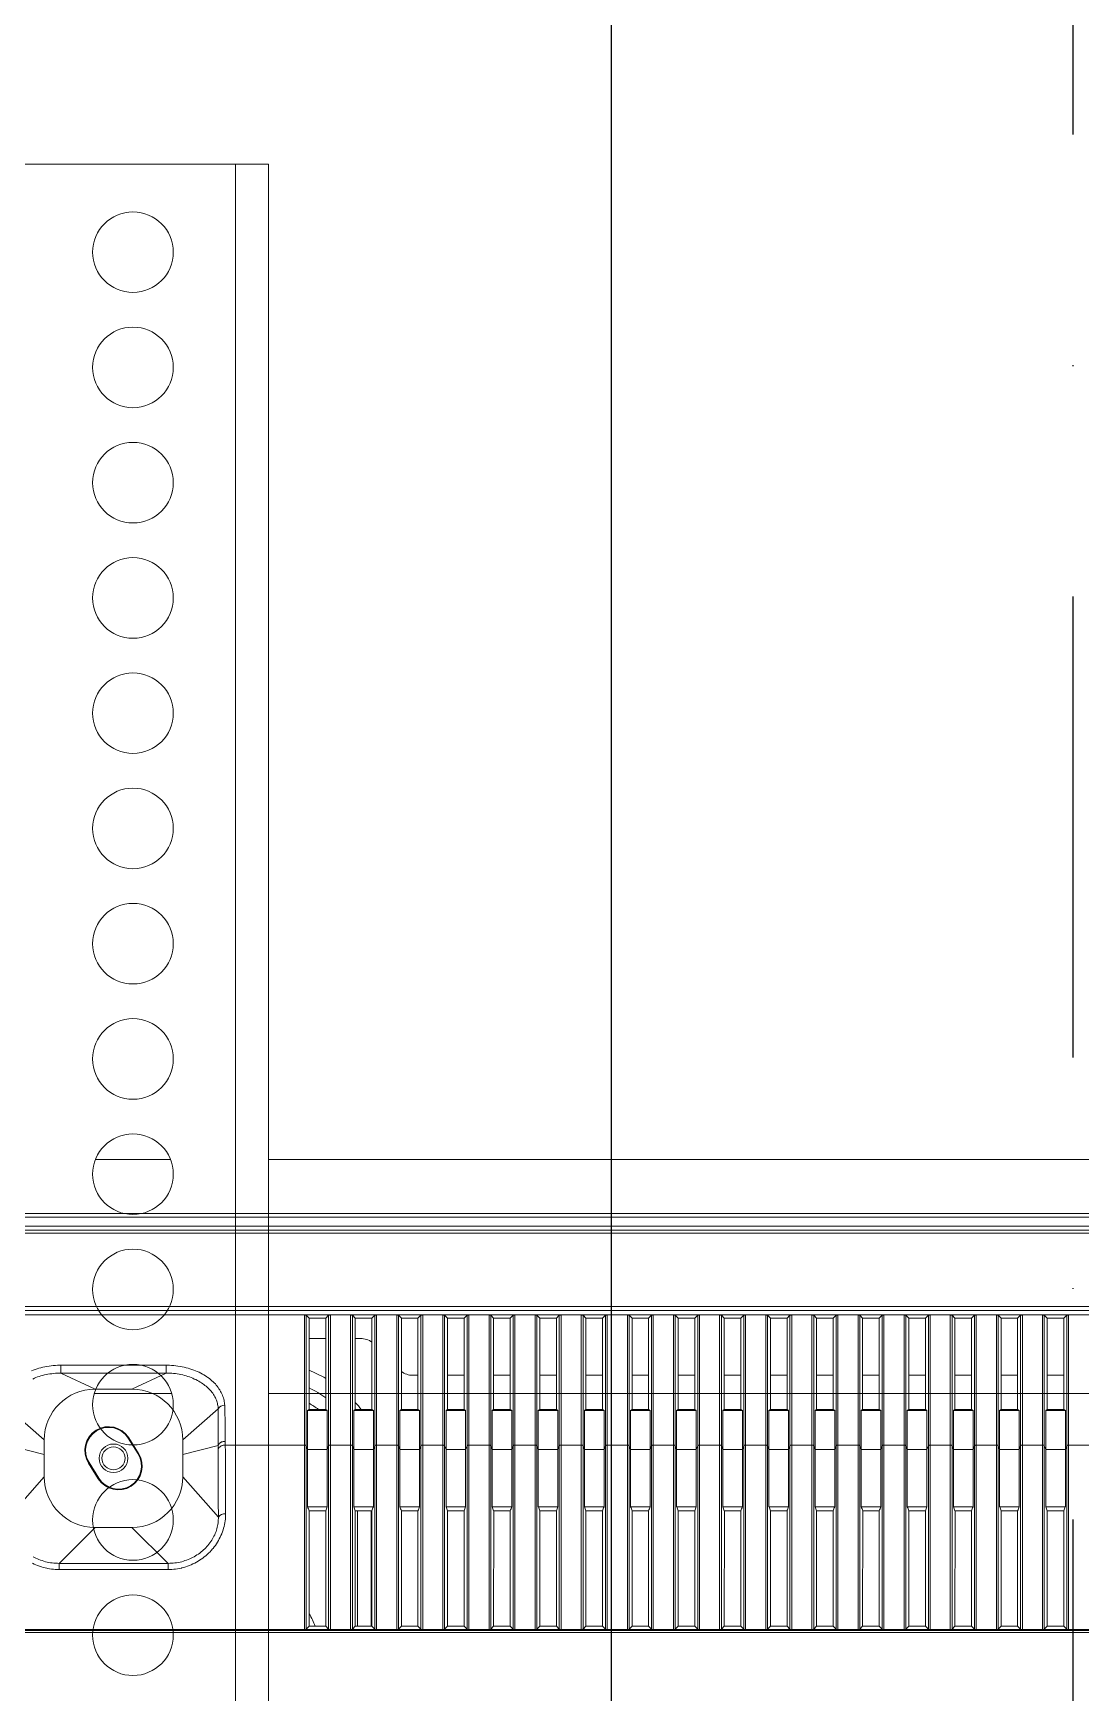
# Model space of a CAD drawing. Header units: millimetres. Extents: x -71336 to -35435, y -26189 to 22712.
# Drawn here: x -68973.7 to -68860.2, y -17270 to -17090 of the extents above; entities that cross this region are included whole.
import ezdxf

# ---------------------------------------------------------------- set-up
doc = ezdxf.new("R2010")
doc.units = ezdxf.units.MM
doc.linetypes.add('DASHDOT', pattern=[1, 0.5, -0.25, 0, -0.25])
doc.layers.add('SC - Containment', color=30, linetype='Continuous')
doc.layers.add('SC - Equipment', color=7, linetype='Continuous', lineweight=13)

# ---------------------------------------------------------------- blocks, each defined once
blk = doc.blocks.new('SONY FW-49XE8001 - BACK')
at = {"layer": 'SC - Equipment', "color": 251, "true_color": 0x636466, "transparency": 33554495}
for points in [[(525.3, 358.02), (-525.61, 358.02)], [(522.2, 357.62), (-522.51, 357.62)], [(-464.84, 355.87), (464.53, 355.87), (460.61, 333.61), (460.32, 331.86), (460.04, 330.03), (459.78, 328.1), (459.53, 326.06), (459.29, 323.86), (459.07, 321.57), (458.86, 319.19), (458.73, 317.42), (458.56, 314.84), (458.41, 312.21), (458.29, 309.54), (458.19, 306.83), (458.12, 304.06), (458.08, 301.25), (458.07, 298.38), (458.07, 298.25), (458.07, 137.87), (458.8, 137.87), (461.18, 137.9)], [(464.53, 356.22), (-464.84, 356.22)], [(-439.7, 347.5), (321.89, 347.5)], [(-439.58, 347.01), (-439.7, 347.5), (-439.7, 347.93), (321.89, 347.93)], [(-439.91, 312.9), (322.1, 312.9)], [(-81.56, 312.9), (-81.56, 347.01)], [(-81.22, 336.64), (-81.06, 336.76), (-81.06, 346.66), (-81.37, 346.97), (-81.38, 346.98), (-81.39, 346.98), (-81.41, 346.99), (-81.43, 346.99), (-81.43, 346.99), (-81.45, 347), (-81.47, 347), (-81.49, 347), (-81.51, 347), (-81.53, 347.01), (-81.55, 347.01), (-81.56, 347.01)], [(-81.37, 312.94), (-81.37, 346.97)], [(-79.26, 346.66), (-81.06, 346.66)], [(-78.75, 347.01), (-78.77, 347.01), (-78.79, 347.01), (-78.81, 347), (-78.83, 347), (-78.85, 347), (-78.87, 347), (-78.88, 346.99), (-78.9, 346.99), (-78.9, 346.99), (-78.92, 346.98), (-78.93, 346.98), (-78.95, 346.97), (-79.26, 346.66), (-79.26, 336.76), (-79.09, 336.64)], [(-78.95, 346.97), (-78.94, 312.94)], [(-78.75, 347.01), (-78.75, 312.9)], [(-76.56, 312.9), (-76.56, 347.01)], [(-76.22, 336.64), (-76.05, 336.76), (-76.05, 346.66), (-76.37, 346.97), (-76.38, 346.98), (-76.39, 346.98), (-76.41, 346.99), (-76.43, 346.99), (-76.43, 346.99), (-76.45, 347), (-76.47, 347), (-76.49, 347), (-76.51, 347), (-76.53, 347.01), (-76.55, 347.01), (-76.56, 347.01)], [(-76.37, 312.94), (-76.37, 346.97)], [(-74.26, 346.66), (-76.05, 346.66)], [(-73.75, 347.01), (-73.77, 347.01), (-73.79, 347.01), (-73.81, 347), (-73.83, 347), (-73.85, 347), (-73.87, 347), (-73.88, 346.99), (-73.9, 346.99), (-73.9, 346.99), (-73.92, 346.98), (-73.93, 346.98), (-73.94, 346.97), (-74.26, 346.66), (-74.26, 336.76), (-74.09, 336.64)], [(-73.94, 346.97), (-73.94, 312.94)], [(-73.75, 347.01), (-73.75, 312.9)], [(-71.56, 312.9), (-71.56, 347.01)], [(-71.22, 336.64), (-71.06, 336.76), (-71.06, 346.66), (-71.37, 346.97), (-71.38, 346.98), (-71.39, 346.98), (-71.41, 346.99), (-71.43, 346.99), (-71.43, 346.99), (-71.45, 347), (-71.47, 347), (-71.49, 347), (-71.51, 347), (-71.53, 347.01), (-71.55, 347.01), (-71.56, 347.01)], [(-71.37, 312.94), (-71.37, 346.97)], [(-69.26, 346.66), (-71.06, 346.66)], [(-68.75, 347.01), (-68.77, 347.01), (-68.79, 347.01), (-68.81, 347), (-68.83, 347), (-68.85, 347), (-68.87, 347), (-68.88, 346.99), (-68.9, 346.99), (-68.9, 346.99), (-68.92, 346.98), (-68.93, 346.98), (-68.94, 346.97), (-69.26, 346.66), (-69.26, 336.76), (-69.09, 336.64)], [(-68.94, 346.97), (-68.94, 312.94)], [(-68.75, 347.01), (-68.75, 312.9)], [(-66.56, 312.9), (-66.56, 347.01)], [(-66.22, 336.64), (-66.05, 336.76), (-66.05, 346.66), (-66.37, 346.97), (-66.38, 346.98), (-66.39, 346.98), (-66.41, 346.99), (-66.43, 346.99), (-66.43, 346.99), (-66.45, 347), (-66.47, 347), (-66.49, 347), (-66.51, 347), (-66.53, 347.01), (-66.55, 347.01), (-66.56, 347.01)], [(-66.37, 312.94), (-66.37, 346.97)], [(-64.26, 346.66), (-66.05, 346.66)], [(-63.75, 347.01), (-63.77, 347.01), (-63.79, 347.01), (-63.81, 347), (-63.83, 347), (-63.85, 347), (-63.87, 347), (-63.88, 346.99), (-63.9, 346.99), (-63.9, 346.99), (-63.92, 346.98), (-63.93, 346.98), (-63.94, 346.97), (-64.26, 346.66), (-64.26, 336.76), (-64.09, 336.64)], [(-63.94, 346.97), (-63.94, 312.94)], [(-63.75, 347.01), (-63.75, 312.9)], [(-61.56, 312.9), (-61.56, 347.01)], [(-61.22, 336.64), (-61.06, 336.76), (-61.06, 346.66), (-61.37, 346.97), (-61.38, 346.98), (-61.39, 346.98), (-61.41, 346.99), (-61.43, 346.99), (-61.43, 346.99), (-61.45, 347), (-61.47, 347), (-61.49, 347), (-61.51, 347), (-61.53, 347.01), (-61.55, 347.01), (-61.56, 347.01)], [(-61.37, 312.94), (-61.37, 346.97)], [(-59.25, 346.66), (-61.06, 346.66)], [(-58.75, 347.01), (-58.77, 347.01), (-58.79, 347.01), (-58.81, 347), (-58.83, 347), (-58.85, 347), (-58.87, 347), (-58.88, 346.99), (-58.9, 346.99), (-58.9, 346.99), (-58.92, 346.98), (-58.93, 346.98), (-58.94, 346.97), (-59.25, 346.66), (-59.25, 336.76), (-59.09, 336.64)], [(-58.94, 346.97), (-58.94, 312.94)], [(-58.75, 347.01), (-58.75, 312.9)], [(-56.56, 312.9), (-56.56, 347.01)], [(-56.22, 336.64), (-56.06, 336.76), (-56.06, 346.66), (-56.37, 346.97), (-56.38, 346.98), (-56.39, 346.98), (-56.41, 346.99), (-56.43, 346.99), (-56.43, 346.99), (-56.45, 347), (-56.47, 347), (-56.49, 347), (-56.51, 347), (-56.53, 347.01), (-56.55, 347.01), (-56.56, 347.01)], [(-56.37, 312.94), (-56.37, 346.97)], [(-54.26, 346.66), (-56.06, 346.66)], [(-53.75, 347.01), (-53.77, 347.01), (-53.79, 347.01), (-53.81, 347), (-53.83, 347), (-53.85, 347), (-53.87, 347), (-53.88, 346.99), (-53.9, 346.99), (-53.9, 346.99), (-53.92, 346.98), (-53.93, 346.98), (-53.94, 346.97), (-54.26, 346.66), (-54.26, 336.76), (-54.09, 336.64)], [(-53.94, 346.97), (-53.94, 312.94)], [(-53.75, 347.01), (-53.75, 312.9)], [(-51.56, 312.9), (-51.56, 347.01)], [(-51.22, 336.64), (-51.06, 336.76), (-51.06, 346.66), (-51.37, 346.97), (-51.38, 346.98), (-51.39, 346.98), (-51.41, 346.99), (-51.43, 346.99), (-51.43, 346.99), (-51.45, 347), (-51.47, 347), (-51.49, 347), (-51.51, 347), (-51.53, 347.01), (-51.55, 347.01), (-51.56, 347.01)], [(-51.37, 312.94), (-51.37, 346.97)], [(-49.25, 346.66), (-51.06, 346.66)], [(-48.75, 347.01), (-48.77, 347.01), (-48.79, 347.01), (-48.81, 347), (-48.83, 347), (-48.85, 347), (-48.87, 347), (-48.88, 346.99), (-48.9, 346.99), (-48.9, 346.99), (-48.92, 346.98), (-48.93, 346.98), (-48.94, 346.97), (-49.25, 346.66), (-49.25, 336.76), (-49.09, 336.64)], [(-48.94, 346.97), (-48.94, 312.94)], [(-48.75, 347.01), (-48.75, 312.9)], [(-46.56, 312.9), (-46.56, 347.01)], [(-46.22, 336.64), (-46.06, 336.76), (-46.06, 346.66), (-46.37, 346.97), (-46.38, 346.98), (-46.39, 346.98), (-46.41, 346.99), (-46.43, 346.99), (-46.43, 346.99), (-46.45, 347), (-46.47, 347), (-46.49, 347), (-46.51, 347), (-46.53, 347.01), (-46.55, 347.01), (-46.56, 347.01)], [(-46.37, 312.94), (-46.37, 346.97)], [(-44.26, 346.66), (-46.06, 346.66)], [(-43.75, 347.01), (-43.77, 347.01), (-43.79, 347.01), (-43.81, 347), (-43.83, 347), (-43.85, 347), (-43.87, 347), (-43.88, 346.99), (-43.9, 346.99), (-43.9, 346.99), (-43.92, 346.98), (-43.93, 346.98), (-43.94, 346.97), (-44.26, 346.66), (-44.26, 336.76), (-44.09, 336.64)], [(-43.94, 346.97), (-43.94, 312.94)], [(-43.75, 347.01), (-43.75, 312.9)], [(-41.56, 312.9), (-41.56, 347.01)], [(-41.22, 336.64), (-41.05, 336.76), (-41.05, 346.66), (-41.37, 346.97), (-41.38, 346.98), (-41.39, 346.98), (-41.41, 346.99), (-41.43, 346.99), (-41.43, 346.99), (-41.45, 347), (-41.47, 347), (-41.49, 347), (-41.51, 347), (-41.53, 347.01), (-41.55, 347.01), (-41.56, 347.01)], [(-41.37, 312.94), (-41.37, 346.97)], [(-39.26, 346.66), (-41.05, 346.66)], [(-38.75, 347.01), (-38.77, 347.01), (-38.79, 347.01), (-38.81, 347), (-38.83, 347), (-38.85, 347), (-38.87, 347), (-38.88, 346.99), (-38.9, 346.99), (-38.9, 346.99), (-38.92, 346.98), (-38.93, 346.98), (-38.94, 346.97), (-39.26, 346.66), (-39.26, 336.76), (-39.09, 336.64)], [(-38.94, 346.97), (-38.94, 312.94)], [(-38.75, 347.01), (-38.75, 312.9)], [(-36.56, 312.9), (-36.56, 347.01)], [(-36.22, 336.64), (-36.06, 336.76), (-36.06, 346.66), (-36.37, 346.97), (-36.38, 346.98), (-36.39, 346.98), (-36.41, 346.99), (-36.43, 346.99), (-36.43, 346.99), (-36.45, 347), (-36.47, 347), (-36.49, 347), (-36.51, 347), (-36.53, 347.01), (-36.55, 347.01), (-36.56, 347.01)], [(-36.37, 312.94), (-36.37, 346.97)], [(-34.26, 346.66), (-36.06, 346.66)], [(-33.75, 347.01), (-33.77, 347.01), (-33.79, 347.01), (-33.81, 347), (-33.83, 347), (-33.85, 347), (-33.87, 347), (-33.88, 346.99), (-33.9, 346.99), (-33.9, 346.99), (-33.92, 346.98), (-33.93, 346.98), (-33.94, 346.97), (-34.26, 346.66), (-34.26, 336.76), (-34.09, 336.64)], [(-33.94, 346.97), (-33.94, 312.94)], [(-33.75, 347.01), (-33.75, 312.9)], [(-31.56, 312.9), (-31.56, 347.01)], [(-31.22, 336.64), (-31.06, 336.76), (-31.06, 346.66), (-31.37, 346.97), (-31.38, 346.98), (-31.39, 346.98), (-31.41, 346.99), (-31.43, 346.99), (-31.43, 346.99), (-31.45, 347), (-31.47, 347), (-31.49, 347), (-31.51, 347), (-31.53, 347.01), (-31.55, 347.01), (-31.56, 347.01)], [(-31.37, 312.94), (-31.37, 346.97)], [(-29.26, 346.66), (-31.06, 346.66)], [(-28.75, 347.01), (-28.77, 347.01), (-28.79, 347.01), (-28.81, 347), (-28.83, 347), (-28.85, 347), (-28.87, 347), (-28.88, 346.99), (-28.9, 346.99), (-28.9, 346.99), (-28.92, 346.98), (-28.93, 346.98), (-28.94, 346.97), (-29.26, 346.66), (-29.26, 336.76), (-29.09, 336.64)], [(-28.94, 346.97), (-28.94, 312.94)], [(-28.75, 347.01), (-28.75, 312.9)], [(-26.56, 312.9), (-26.56, 347.01)], [(-26.22, 336.64), (-26.06, 336.76), (-26.06, 346.66), (-26.37, 346.97), (-26.38, 346.98), (-26.39, 346.98), (-26.41, 346.99), (-26.43, 346.99), (-26.43, 346.99), (-26.45, 347), (-26.47, 347), (-26.49, 347), (-26.51, 347), (-26.53, 347.01), (-26.55, 347.01), (-26.56, 347.01)], [(-26.37, 312.94), (-26.37, 346.97)], [(-24.25, 346.66), (-26.06, 346.66)], [(-23.75, 347.01), (-23.77, 347.01), (-23.79, 347.01), (-23.81, 347), (-23.83, 347), (-23.85, 347), (-23.87, 347), (-23.88, 346.99), (-23.9, 346.99), (-23.9, 346.99), (-23.92, 346.98), (-23.93, 346.98), (-23.94, 346.97), (-24.25, 346.66), (-24.25, 336.76), (-24.09, 336.64)], [(-23.94, 346.97), (-23.94, 312.94)], [(-23.75, 347.01), (-23.75, 312.9)], [(-21.56, 312.9), (-21.56, 347.01)], [(-21.22, 336.64), (-21.06, 336.76), (-21.06, 346.66), (-21.37, 346.97), (-21.38, 346.98), (-21.39, 346.98), (-21.41, 346.99), (-21.43, 346.99), (-21.43, 346.99), (-21.45, 347), (-21.47, 347), (-21.49, 347), (-21.51, 347), (-21.53, 347.01), (-21.55, 347.01), (-21.56, 347.01)], [(-21.37, 312.94), (-21.37, 346.97)], [(-19.26, 346.66), (-21.06, 346.66)], [(-18.75, 347.01), (-18.77, 347.01), (-18.79, 347.01), (-18.81, 347), (-18.83, 347), (-18.85, 347), (-18.87, 347), (-18.88, 346.99), (-18.9, 346.99), (-18.9, 346.99), (-18.92, 346.98), (-18.93, 346.98), (-18.95, 346.97), (-19.26, 346.66), (-19.26, 336.76), (-19.09, 336.64)], [(-18.95, 346.97), (-18.94, 312.94)], [(-18.75, 347.01), (-18.75, 312.9)], [(-16.56, 312.9), (-16.56, 347.01)], [(-16.22, 336.64), (-16.05, 336.76), (-16.05, 346.66), (-16.37, 346.97), (-16.38, 346.98), (-16.39, 346.98), (-16.41, 346.99), (-16.43, 346.99), (-16.43, 346.99), (-16.45, 347), (-16.47, 347), (-16.49, 347), (-16.51, 347), (-16.53, 347.01), (-16.55, 347.01), (-16.56, 347.01)], [(-16.37, 312.94), (-16.37, 346.97)], [(-14.26, 346.66), (-16.05, 346.66)], [(-13.75, 347.01), (-13.77, 347.01), (-13.79, 347.01), (-13.81, 347), (-13.83, 347), (-13.85, 347), (-13.87, 347), (-13.88, 346.99), (-13.9, 346.99), (-13.9, 346.99), (-13.92, 346.98), (-13.93, 346.98), (-13.94, 346.97), (-14.26, 346.66), (-14.26, 336.76), (-14.09, 336.64)], [(-13.94, 346.97), (-13.94, 312.94)], [(-13.75, 347.01), (-13.75, 312.9)], [(-11.56, 312.9), (-11.56, 347.01)], [(-11.22, 336.64), (-11.06, 336.76), (-11.06, 346.66), (-11.37, 346.97), (-11.38, 346.98), (-11.39, 346.98), (-11.41, 346.99), (-11.43, 346.99), (-11.43, 346.99), (-11.45, 347), (-11.47, 347), (-11.49, 347), (-11.51, 347), (-11.53, 347.01), (-11.55, 347.01), (-11.56, 347.01)], [(-11.37, 312.94), (-11.37, 346.97)], [(-9.26, 346.66), (-11.06, 346.66)], [(-8.75, 347.01), (-8.77, 347.01), (-8.79, 347.01), (-8.81, 347), (-8.83, 347), (-8.85, 347), (-8.87, 347), (-8.88, 346.99), (-8.9, 346.99), (-8.9, 346.99), (-8.92, 346.98), (-8.93, 346.98), (-8.94, 346.97), (-9.26, 346.66), (-9.26, 336.76), (-9.09, 336.64)], [(-8.94, 346.97), (-8.94, 312.94)], [(-8.75, 347.01), (-8.75, 312.9)], [(-6.56, 312.9), (-6.56, 347.01)], [(-6.22, 336.64), (-6.05, 336.76), (-6.05, 346.66), (-6.37, 346.97), (-6.38, 346.98), (-6.39, 346.98), (-6.41, 346.99), (-6.43, 346.99), (-6.43, 346.99), (-6.45, 347), (-6.47, 347), (-6.49, 347), (-6.51, 347), (-6.53, 347.01), (-6.55, 347.01), (-6.56, 347.01)], [(-6.37, 312.94), (-6.37, 346.97)], [(-4.26, 346.66), (-6.05, 346.66)], [(-3.75, 347.01), (-3.77, 347.01), (-3.79, 347.01), (-3.81, 347), (-3.83, 347), (-3.85, 347), (-3.87, 347), (-3.88, 346.99), (-3.9, 346.99), (-3.9, 346.99), (-3.92, 346.98), (-3.93, 346.98), (-3.94, 346.97), (-4.26, 346.66), (-4.26, 336.76), (-4.09, 336.64)], [(-3.94, 346.97), (-3.94, 312.94)], [(-3.75, 347.01), (-3.75, 312.9)], [(-1.56, 312.9), (-1.56, 347.01)], [(-1.22, 336.64), (-1.06, 336.76), (-1.06, 346.66), (-1.37, 346.97), (-1.38, 346.98), (-1.39, 346.98), (-1.41, 346.99), (-1.43, 346.99), (-1.43, 346.99), (-1.45, 347), (-1.47, 347), (-1.49, 347), (-1.51, 347), (-1.53, 347.01), (-1.55, 347.01), (-1.56, 347.01)], [(-1.37, 312.94), (-1.37, 346.97)], [(0.75, 346.66), (-1.06, 346.66)], [(1.25, 347.01), (1.23, 347.01), (1.21, 347.01), (1.19, 347), (1.17, 347), (1.15, 347), (1.13, 347), (1.12, 346.99), (1.1, 346.99), (1.1, 346.99), (1.08, 346.98), (1.07, 346.98), (1.06, 346.97), (0.75, 346.66), (0.75, 336.76), (0.91, 336.64)], [(1.06, 346.97), (1.06, 312.94)], [(1.25, 347.01), (1.25, 312.9)], [(-81.06, 344.46), (-79.26, 344.46)], [(-104.26, 338.96), (-107.97, 340.71), (-107.97, 341.56), (-108.08, 341.56), (-108.32, 341.55), (-108.55, 341.54), (-108.79, 341.52), (-109.02, 341.5), (-109.25, 341.47), (-109.47, 341.43), (-109.7, 341.39), (-109.92, 341.34), (-110.14, 341.29), (-110.35, 341.23), (-110.54, 341.17), (-110.75, 341.11), (-110.95, 341.03), (-111.15, 340.96)], [(-113.59, 332.86), (-109.76, 331.88)], [(-113.6, 336.82), (-109.76, 333.46)], [(-64.26, 340.46), (-66.05, 340.46)], [(-59.25, 340.46), (-61.06, 340.46)], [(-54.26, 340.46), (-56.06, 340.46)], [(-49.25, 340.46), (-51.06, 340.46)], [(-44.26, 340.46), (-46.06, 340.46)], [(-39.26, 340.46), (-41.05, 340.46)], [(-34.26, 340.46), (-36.06, 340.46)], [(-29.26, 340.46), (-31.06, 340.46)], [(-24.25, 340.46), (-26.06, 340.46)], [(-19.26, 340.46), (-21.06, 340.46)], [(-14.26, 340.46), (-16.05, 340.46)], [(-9.26, 340.46), (-11.06, 340.46)], [(-4.26, 340.46), (-6.05, 340.46)], [(0.75, 340.46), (-1.06, 340.46)], [(-79.26, 336.76), (-81.06, 336.76)], [(-74.26, 336.76), (-76.05, 336.76)], [(-69.26, 336.76), (-71.06, 336.76)], [(-64.26, 336.76), (-66.05, 336.76)], [(-59.25, 336.76), (-61.06, 336.76)], [(-54.26, 336.76), (-56.06, 336.76)], [(-49.25, 336.76), (-51.06, 336.76)], [(-44.26, 336.76), (-46.06, 336.76)], [(-39.26, 336.76), (-41.05, 336.76)], [(-34.26, 336.76), (-36.06, 336.76)], [(-29.26, 336.76), (-31.06, 336.76)], [(-24.25, 336.76), (-26.06, 336.76)], [(-19.26, 336.76), (-21.06, 336.76)], [(-14.26, 336.76), (-16.05, 336.76)], [(-9.26, 336.76), (-11.06, 336.76)], [(-4.26, 336.76), (-6.05, 336.76)], [(0.75, 336.76), (-1.06, 336.76)], [(-111.05, 320.09), (-110.86, 319.99), (-110.67, 319.91), (-110.48, 319.83), (-110.28, 319.76), (-110.08, 319.69), (-109.88, 319.63), (-109.68, 319.57), (-109.47, 319.53), (-109.41, 319.51), (-109.2, 319.48), (-108.99, 319.45), (-108.78, 319.42), (-108.57, 319.4), (-108.36, 319.39), (-108.16, 319.39)], [(-100.6, 333.68), (-100.66, 333.64)], [(3.44, 332.9), (1.25, 332.9), (1.23, 332.9), (1.21, 332.9), (1.18, 332.89), (1.17, 332.89), (1.15, 332.88), (1.13, 332.87), (1.11, 332.86), (1.09, 332.85), (1.07, 332.83), (1.06, 332.81), (1.06, 332.8), (0.91, 332.41), (-1.22, 332.41), (-1.37, 332.8), (-1.37, 332.81), (-1.38, 332.83), (-1.4, 332.85), (-1.42, 332.86), (-1.44, 332.87), (-1.46, 332.88), (-1.48, 332.89), (-1.49, 332.89), (-1.52, 332.9), (-1.54, 332.9), (-1.56, 332.9), (-3.75, 332.9), (-3.77, 332.9), (-3.79, 332.9), (-3.82, 332.89), (-3.83, 332.89), (-3.85, 332.88), (-3.87, 332.87), (-3.89, 332.86), (-3.91, 332.85), (-3.93, 332.83), (-3.94, 332.81), (-3.94, 332.8), (-4.09, 332.41), (-6.22, 332.41), (-6.37, 332.8), (-6.37, 332.81), (-6.39, 332.83), (-6.4, 332.85), (-6.42, 332.86), (-6.44, 332.87), (-6.46, 332.88), (-6.48, 332.89), (-6.49, 332.89), (-6.52, 332.9), (-6.54, 332.9), (-6.56, 332.9), (-8.75, 332.9), (-8.77, 332.9), (-8.79, 332.9), (-8.82, 332.89), (-8.83, 332.89), (-8.85, 332.88), (-8.87, 332.87), (-8.89, 332.86), (-8.91, 332.85), (-8.93, 332.83), (-8.94, 332.81), (-8.94, 332.8), (-9.09, 332.41), (-11.22, 332.41), (-11.37, 332.8), (-11.37, 332.81), (-11.38, 332.83), (-11.4, 332.85), (-11.42, 332.86), (-11.44, 332.87), (-11.46, 332.88), (-11.48, 332.89), (-11.49, 332.89), (-11.52, 332.9), (-11.54, 332.9), (-11.56, 332.9), (-13.75, 332.9), (-13.77, 332.9), (-13.79, 332.9), (-13.82, 332.89), (-13.83, 332.89), (-13.85, 332.88), (-13.87, 332.87), (-13.89, 332.86), (-13.91, 332.85), (-13.93, 332.83), (-13.94, 332.81), (-13.94, 332.8), (-14.09, 332.41), (-16.22, 332.41), (-16.37, 332.8), (-16.37, 332.81), (-16.39, 332.83), (-16.4, 332.85), (-16.42, 332.86), (-16.44, 332.87), (-16.46, 332.88), (-16.48, 332.89), (-16.49, 332.89), (-16.52, 332.9), (-16.54, 332.9), (-16.56, 332.9), (-18.75, 332.9), (-18.77, 332.9), (-18.79, 332.9), (-18.82, 332.89), (-18.83, 332.89), (-18.85, 332.88), (-18.87, 332.87), (-18.89, 332.86), (-18.91, 332.85), (-18.93, 332.83), (-18.94, 332.81), (-18.95, 332.8), (-19.09, 332.41), (-21.22, 332.41), (-21.37, 332.8), (-21.37, 332.81), (-21.38, 332.83), (-21.4, 332.85), (-21.42, 332.86), (-21.44, 332.87), (-21.46, 332.88), (-21.48, 332.89), (-21.49, 332.89), (-21.52, 332.9), (-21.54, 332.9), (-21.56, 332.9), (-23.75, 332.9), (-23.77, 332.9), (-23.79, 332.9), (-23.82, 332.89), (-23.83, 332.89), (-23.85, 332.88), (-23.87, 332.87), (-23.89, 332.86), (-23.91, 332.85), (-23.93, 332.83), (-23.94, 332.81), (-23.94, 332.8), (-24.09, 332.41), (-26.22, 332.41), (-26.37, 332.8), (-26.37, 332.81), (-26.38, 332.83), (-26.4, 332.85), (-26.42, 332.86), (-26.44, 332.87), (-26.46, 332.88), (-26.48, 332.89), (-26.49, 332.89), (-26.52, 332.9), (-26.54, 332.9), (-26.56, 332.9), (-28.75, 332.9), (-28.77, 332.9), (-28.79, 332.9), (-28.82, 332.89), (-28.83, 332.89), (-28.85, 332.88), (-28.87, 332.87), (-28.89, 332.86), (-28.91, 332.85), (-28.93, 332.83), (-28.94, 332.81), (-28.94, 332.8), (-29.09, 332.41), (-31.22, 332.41), (-31.37, 332.8), (-31.37, 332.81), (-31.39, 332.83), (-31.4, 332.85), (-31.42, 332.86), (-31.44, 332.87), (-31.46, 332.88), (-31.48, 332.89), (-31.49, 332.89), (-31.52, 332.9), (-31.54, 332.9), (-31.56, 332.9), (-33.75, 332.9), (-33.77, 332.9), (-33.79, 332.9), (-33.82, 332.89), (-33.83, 332.89), (-33.85, 332.88), (-33.87, 332.87), (-33.89, 332.86), (-33.91, 332.85), (-33.93, 332.83), (-33.94, 332.81), (-33.94, 332.8), (-34.09, 332.41), (-36.22, 332.41), (-36.37, 332.8), (-36.37, 332.81), (-36.38, 332.83), (-36.4, 332.85), (-36.42, 332.86), (-36.44, 332.87), (-36.46, 332.88), (-36.48, 332.89), (-36.49, 332.89), (-36.52, 332.9), (-36.54, 332.9), (-36.56, 332.9), (-38.75, 332.9), (-38.77, 332.9), (-38.79, 332.9), (-38.82, 332.89), (-38.83, 332.89), (-38.85, 332.88), (-38.87, 332.87), (-38.89, 332.86), (-38.91, 332.85), (-38.93, 332.83), (-38.94, 332.81), (-38.94, 332.8), (-39.09, 332.41), (-41.22, 332.41), (-41.37, 332.8), (-41.37, 332.81), (-41.39, 332.83), (-41.4, 332.85), (-41.42, 332.86), (-41.44, 332.87), (-41.46, 332.88), (-41.48, 332.89), (-41.49, 332.89), (-41.52, 332.9), (-41.54, 332.9), (-41.56, 332.9), (-43.75, 332.9), (-43.77, 332.9), (-43.79, 332.9), (-43.82, 332.89), (-43.83, 332.89), (-43.85, 332.88), (-43.87, 332.87), (-43.89, 332.86), (-43.91, 332.85), (-43.93, 332.83), (-43.94, 332.81), (-43.94, 332.8), (-44.09, 332.41), (-46.22, 332.41), (-46.37, 332.8), (-46.37, 332.81), (-46.38, 332.83), (-46.4, 332.85), (-46.42, 332.86), (-46.44, 332.87), (-46.46, 332.88), (-46.48, 332.89), (-46.49, 332.89), (-46.52, 332.9), (-46.54, 332.9), (-46.56, 332.9), (-48.75, 332.9), (-48.77, 332.9), (-48.79, 332.9), (-48.82, 332.89), (-48.83, 332.89), (-48.85, 332.88), (-48.87, 332.87), (-48.89, 332.86), (-48.91, 332.85), (-48.93, 332.83), (-48.94, 332.81), (-48.94, 332.8), (-49.09, 332.41), (-51.22, 332.41), (-51.37, 332.8), (-51.37, 332.81), (-51.39, 332.83), (-51.4, 332.85), (-51.42, 332.86), (-51.44, 332.87), (-51.46, 332.88), (-51.48, 332.89), (-51.49, 332.89), (-51.52, 332.9), (-51.54, 332.9), (-51.56, 332.9), (-53.75, 332.9), (-53.77, 332.9), (-53.79, 332.9), (-53.82, 332.89), (-53.83, 332.89), (-53.85, 332.88), (-53.87, 332.87), (-53.89, 332.86), (-53.91, 332.85), (-53.93, 332.83), (-53.94, 332.81), (-53.94, 332.8), (-54.09, 332.41), (-56.22, 332.41), (-56.37, 332.8), (-56.37, 332.81), (-56.39, 332.83), (-56.4, 332.85), (-56.42, 332.86), (-56.44, 332.87), (-56.46, 332.88), (-56.48, 332.89), (-56.49, 332.89), (-56.52, 332.9), (-56.54, 332.9), (-56.56, 332.9), (-58.75, 332.9), (-58.77, 332.9), (-58.79, 332.9), (-58.82, 332.89), (-58.83, 332.89), (-58.85, 332.88), (-58.87, 332.87), (-58.89, 332.86), (-58.91, 332.85), (-58.93, 332.83), (-58.94, 332.81), (-58.94, 332.8), (-59.09, 332.41), (-61.22, 332.41), (-61.37, 332.8), (-61.37, 332.81), (-61.38, 332.83), (-61.4, 332.85), (-61.42, 332.86), (-61.44, 332.87), (-61.46, 332.88), (-61.48, 332.89), (-61.49, 332.89), (-61.52, 332.9), (-61.54, 332.9), (-61.56, 332.9), (-63.75, 332.9), (-63.77, 332.9), (-63.79, 332.9), (-63.82, 332.89), (-63.83, 332.89), (-63.85, 332.88), (-63.87, 332.87), (-63.89, 332.86), (-63.91, 332.85), (-63.93, 332.83), (-63.94, 332.81), (-63.94, 332.8), (-64.09, 332.41), (-66.22, 332.41), (-66.37, 332.8), (-66.37, 332.81), (-66.39, 332.83), (-66.4, 332.85), (-66.42, 332.86), (-66.44, 332.87), (-66.46, 332.88), (-66.48, 332.89), (-66.49, 332.89), (-66.52, 332.9), (-66.54, 332.9), (-66.56, 332.9), (-68.75, 332.9), (-68.77, 332.9), (-68.79, 332.9), (-68.82, 332.89), (-68.83, 332.89), (-68.85, 332.88), (-68.87, 332.87), (-68.89, 332.86), (-68.91, 332.85), (-68.93, 332.83), (-68.94, 332.81), (-68.94, 332.8), (-69.09, 332.41), (-71.22, 332.41), (-71.37, 332.8), (-71.37, 332.81), (-71.38, 332.83), (-71.4, 332.85), (-71.42, 332.86), (-71.44, 332.87), (-71.46, 332.88), (-71.48, 332.89), (-71.49, 332.89), (-71.52, 332.9), (-71.54, 332.9), (-71.56, 332.9), (-73.75, 332.9), (-73.77, 332.9), (-73.79, 332.9), (-73.82, 332.89), (-73.83, 332.89), (-73.85, 332.88), (-73.87, 332.87), (-73.89, 332.86), (-73.91, 332.85), (-73.93, 332.83), (-73.94, 332.81), (-73.94, 332.8), (-74.09, 332.41), (-76.22, 332.41), (-76.37, 332.8), (-76.37, 332.81), (-76.39, 332.83), (-76.4, 332.85), (-76.42, 332.86), (-76.44, 332.87), (-76.46, 332.88), (-76.48, 332.89), (-76.49, 332.89), (-76.52, 332.9), (-76.54, 332.9), (-76.56, 332.9), (-78.75, 332.9), (-78.77, 332.9), (-78.79, 332.9), (-78.82, 332.89), (-78.83, 332.89), (-78.85, 332.88), (-78.87, 332.87), (-78.89, 332.86), (-78.91, 332.85), (-78.93, 332.83), (-78.94, 332.81), (-78.95, 332.8), (-79.09, 332.41), (-81.22, 332.41), (-81.37, 332.8), (-81.37, 332.81), (-81.38, 332.83), (-81.4, 332.85), (-81.42, 332.86), (-81.44, 332.87), (-81.46, 332.88), (-81.48, 332.89), (-81.49, 332.89), (-81.52, 332.9), (-81.54, 332.9), (-81.56, 332.9), (-90.14, 332.9), (-90.13, 332.15), (-90.13, 331.41), (-90.13, 330.66), (-90.12, 329.92), (-90.12, 329.17), (-90.12, 328.43), (-90.11, 327.68), (-90.11, 327.42), (-90.11, 326.67), (-90.11, 325.93), (-90.11, 325.44), (-90.11, 325.25), (-90.12, 325.06), (-90.13, 324.86), (-90.16, 324.67), (-90.19, 324.47), (-90.23, 324.27), (-90.27, 324.08), (-90.32, 323.88), (-90.38, 323.69), (-90.45, 323.5), (-90.52, 323.31), (-90.53, 323.28), (-90.61, 323.09), (-90.69, 322.91), (-90.79, 322.73), (-90.89, 322.55), (-90.99, 322.37), (-91.1, 322.19), (-91.22, 322.02), (-91.34, 321.86), (-91.47, 321.69), (-91.53, 321.63), (-91.66, 321.47), (-91.8, 321.32), (-91.95, 321.17), (-92.1, 321.03), (-92.26, 320.9), (-92.42, 320.76), (-92.59, 320.64), (-92.76, 320.51), (-92.93, 320.4), (-93.1, 320.29), (-93.28, 320.19), (-93.46, 320.09), (-93.65, 320), (-93.84, 319.91), (-94.04, 319.83), (-94.23, 319.76), (-94.43, 319.69), (-94.63, 319.63), (-94.84, 319.58), (-94.9, 319.56), (-95.11, 319.51), (-95.32, 319.48), (-95.53, 319.45), (-95.73, 319.42), (-95.94, 319.4), (-96.15, 319.39), (-96.35, 319.39), (-108.16, 319.39), (-108.16, 320.06), (-104.26, 323.96)], [(-99.54, 331.98), (-99.6, 331.94)], [(-109.76, 329.46), (-113.62, 325.07)], [(-104.97, 330.95), (-104.91, 330.99)], [(-103.91, 329.25), (-103.85, 329.29)], [(-81.56, 312.9), (-81.54, 312.9), (-81.52, 312.9), (-81.5, 312.9), (-81.48, 312.9), (-81.46, 312.9), (-81.44, 312.91), (-81.43, 312.91), (-81.41, 312.91), (-81.41, 312.91), (-81.39, 312.92), (-81.38, 312.93), (-81.37, 312.94), (-81.06, 313.25), (-81.05, 325.76), (-79.26, 325.76), (-79.26, 313.25), (-78.94, 312.94), (-78.93, 312.93), (-78.92, 312.92), (-78.9, 312.91), (-78.88, 312.91), (-78.88, 312.91), (-78.86, 312.91), (-78.84, 312.9), (-78.82, 312.9), (-78.8, 312.9), (-78.78, 312.9), (-78.76, 312.9), (-78.75, 312.9)], [(-76.56, 312.9), (-76.54, 312.9), (-76.52, 312.9), (-76.5, 312.9), (-76.48, 312.9), (-76.46, 312.9), (-76.44, 312.91), (-76.43, 312.91), (-76.41, 312.91), (-76.41, 312.91), (-76.39, 312.92), (-76.38, 312.93), (-76.37, 312.94), (-76.05, 313.25), (-76.05, 325.76), (-74.26, 325.76), (-74.26, 313.25), (-73.94, 312.94), (-73.93, 312.93), (-73.92, 312.92), (-73.9, 312.91), (-73.88, 312.91), (-73.88, 312.91), (-73.86, 312.91), (-73.84, 312.9), (-73.82, 312.9), (-73.8, 312.9), (-73.78, 312.9), (-73.76, 312.9), (-73.75, 312.9)], [(-75.81, 313.25), (-75.81, 325.76)], [(-74.34, 325.76), (-74.34, 313.25)], [(-71.56, 312.9), (-71.54, 312.9), (-71.52, 312.9), (-71.5, 312.9), (-71.48, 312.9), (-71.46, 312.9), (-71.44, 312.91), (-71.43, 312.91), (-71.41, 312.91), (-71.41, 312.91), (-71.39, 312.92), (-71.38, 312.93), (-71.37, 312.94), (-71.06, 313.25), (-71.05, 325.76), (-69.26, 325.76), (-69.26, 313.25), (-68.94, 312.94), (-68.93, 312.93), (-68.92, 312.92), (-68.9, 312.91), (-68.88, 312.91), (-68.88, 312.91), (-68.86, 312.91), (-68.84, 312.9), (-68.82, 312.9), (-68.8, 312.9), (-68.78, 312.9), (-68.76, 312.9), (-68.75, 312.9)], [(-66.56, 312.9), (-66.54, 312.9), (-66.52, 312.9), (-66.5, 312.9), (-66.48, 312.9), (-66.46, 312.9), (-66.44, 312.91), (-66.43, 312.91), (-66.41, 312.91), (-66.41, 312.91), (-66.39, 312.92), (-66.38, 312.93), (-66.37, 312.94), (-66.05, 313.25), (-66.05, 325.76), (-64.26, 325.76), (-64.26, 313.25), (-63.94, 312.94), (-63.93, 312.93), (-63.92, 312.92), (-63.9, 312.91), (-63.88, 312.91), (-63.88, 312.91), (-63.86, 312.91), (-63.84, 312.9), (-63.82, 312.9), (-63.8, 312.9), (-63.78, 312.9), (-63.76, 312.9), (-63.75, 312.9)], [(-61.56, 312.9), (-61.54, 312.9), (-61.52, 312.9), (-61.5, 312.9), (-61.48, 312.9), (-61.46, 312.9), (-61.44, 312.91), (-61.43, 312.91), (-61.41, 312.91), (-61.41, 312.91), (-61.39, 312.92), (-61.38, 312.93), (-61.37, 312.94), (-61.06, 313.25), (-61.05, 325.76), (-59.26, 325.76), (-59.25, 313.25), (-58.94, 312.94), (-58.93, 312.93), (-58.92, 312.92), (-58.9, 312.91), (-58.88, 312.91), (-58.88, 312.91), (-58.86, 312.91), (-58.84, 312.9), (-58.82, 312.9), (-58.8, 312.9), (-58.78, 312.9), (-58.76, 312.9), (-58.75, 312.9)], [(-56.56, 312.9), (-56.54, 312.9), (-56.52, 312.9), (-56.5, 312.9), (-56.48, 312.9), (-56.46, 312.9), (-56.44, 312.91), (-56.43, 312.91), (-56.41, 312.91), (-56.41, 312.91), (-56.39, 312.92), (-56.38, 312.93), (-56.37, 312.94), (-56.06, 313.25), (-56.05, 325.76), (-54.26, 325.76), (-54.26, 313.25), (-53.94, 312.94), (-53.93, 312.93), (-53.92, 312.92), (-53.9, 312.91), (-53.88, 312.91), (-53.88, 312.91), (-53.86, 312.91), (-53.84, 312.9), (-53.82, 312.9), (-53.8, 312.9), (-53.78, 312.9), (-53.76, 312.9), (-53.75, 312.9)], [(-51.56, 312.9), (-51.54, 312.9), (-51.52, 312.9), (-51.5, 312.9), (-51.48, 312.9), (-51.46, 312.9), (-51.44, 312.91), (-51.43, 312.91), (-51.41, 312.91), (-51.41, 312.91), (-51.39, 312.92), (-51.38, 312.93), (-51.37, 312.94), (-51.06, 313.25), (-51.05, 325.76), (-49.26, 325.76), (-49.25, 313.25), (-48.94, 312.94), (-48.93, 312.93), (-48.92, 312.92), (-48.9, 312.91), (-48.88, 312.91), (-48.88, 312.91), (-48.86, 312.91), (-48.84, 312.9), (-48.82, 312.9), (-48.8, 312.9), (-48.78, 312.9), (-48.76, 312.9), (-48.75, 312.9)], [(-46.56, 312.9), (-46.54, 312.9), (-46.52, 312.9), (-46.5, 312.9), (-46.48, 312.9), (-46.46, 312.9), (-46.44, 312.91), (-46.43, 312.91), (-46.41, 312.91), (-46.41, 312.91), (-46.39, 312.92), (-46.38, 312.93), (-46.37, 312.94), (-46.06, 313.25), (-46.05, 325.76), (-44.26, 325.76), (-44.26, 313.25), (-43.94, 312.94), (-43.93, 312.93), (-43.92, 312.92), (-43.9, 312.91), (-43.88, 312.91), (-43.88, 312.91), (-43.86, 312.91), (-43.84, 312.9), (-43.82, 312.9), (-43.8, 312.9), (-43.78, 312.9), (-43.76, 312.9), (-43.75, 312.9)], [(-41.56, 312.9), (-41.54, 312.9), (-41.52, 312.9), (-41.5, 312.9), (-41.48, 312.9), (-41.46, 312.9), (-41.44, 312.91), (-41.43, 312.91), (-41.41, 312.91), (-41.41, 312.91), (-41.39, 312.92), (-41.38, 312.93), (-41.37, 312.94), (-41.05, 313.25), (-41.05, 325.76), (-39.26, 325.76), (-39.26, 313.25), (-38.94, 312.94), (-38.93, 312.93), (-38.92, 312.92), (-38.9, 312.91), (-38.88, 312.91), (-38.88, 312.91), (-38.86, 312.91), (-38.84, 312.9), (-38.82, 312.9), (-38.8, 312.9), (-38.78, 312.9), (-38.76, 312.9), (-38.75, 312.9)], [(-36.56, 312.9), (-36.54, 312.9), (-36.52, 312.9), (-36.5, 312.9), (-36.48, 312.9), (-36.46, 312.9), (-36.44, 312.91), (-36.43, 312.91), (-36.41, 312.91), (-36.41, 312.91), (-36.39, 312.92), (-36.38, 312.93), (-36.37, 312.94), (-36.06, 313.25), (-36.05, 325.76), (-34.26, 325.76), (-34.26, 313.25), (-33.94, 312.94), (-33.93, 312.93), (-33.92, 312.92), (-33.9, 312.91), (-33.88, 312.91), (-33.88, 312.91), (-33.86, 312.91), (-33.84, 312.9), (-33.82, 312.9), (-33.8, 312.9), (-33.78, 312.9), (-33.76, 312.9), (-33.75, 312.9)], [(-31.56, 312.9), (-31.54, 312.9), (-31.52, 312.9), (-31.5, 312.9), (-31.48, 312.9), (-31.46, 312.9), (-31.44, 312.91), (-31.43, 312.91), (-31.41, 312.91), (-31.41, 312.91), (-31.39, 312.92), (-31.38, 312.93), (-31.37, 312.94), (-31.06, 313.25), (-31.05, 325.76), (-29.26, 325.76), (-29.26, 313.25), (-28.94, 312.94), (-28.93, 312.93), (-28.92, 312.92), (-28.9, 312.91), (-28.88, 312.91), (-28.88, 312.91), (-28.86, 312.91), (-28.84, 312.9), (-28.82, 312.9), (-28.8, 312.9), (-28.78, 312.9), (-28.76, 312.9), (-28.75, 312.9)], [(-26.56, 312.9), (-26.54, 312.9), (-26.52, 312.9), (-26.5, 312.9), (-26.48, 312.9), (-26.46, 312.9), (-26.44, 312.91), (-26.43, 312.91), (-26.41, 312.91), (-26.41, 312.91), (-26.39, 312.92), (-26.38, 312.93), (-26.37, 312.94), (-26.06, 313.25), (-26.05, 325.76), (-24.26, 325.76), (-24.25, 313.25), (-23.94, 312.94), (-23.93, 312.93), (-23.92, 312.92), (-23.9, 312.91), (-23.88, 312.91), (-23.88, 312.91), (-23.86, 312.91), (-23.84, 312.9), (-23.82, 312.9), (-23.8, 312.9), (-23.78, 312.9), (-23.76, 312.9), (-23.75, 312.9)], [(-21.56, 312.9), (-21.54, 312.9), (-21.52, 312.9), (-21.5, 312.9), (-21.48, 312.9), (-21.46, 312.9), (-21.44, 312.91), (-21.43, 312.91), (-21.41, 312.91), (-21.41, 312.91), (-21.39, 312.92), (-21.38, 312.93), (-21.37, 312.94), (-21.06, 313.25), (-21.05, 325.76), (-19.26, 325.76), (-19.26, 313.25), (-18.94, 312.94), (-18.93, 312.93), (-18.92, 312.92), (-18.9, 312.91), (-18.88, 312.91), (-18.88, 312.91), (-18.86, 312.91), (-18.84, 312.9), (-18.82, 312.9), (-18.8, 312.9), (-18.78, 312.9), (-18.76, 312.9), (-18.75, 312.9)], [(-16.56, 312.9), (-16.54, 312.9), (-16.52, 312.9), (-16.5, 312.9), (-16.48, 312.9), (-16.46, 312.9), (-16.44, 312.91), (-16.43, 312.91), (-16.41, 312.91), (-16.41, 312.91), (-16.39, 312.92), (-16.38, 312.93), (-16.37, 312.94), (-16.05, 313.25), (-16.05, 325.76), (-14.26, 325.76), (-14.26, 313.25), (-13.94, 312.94), (-13.93, 312.93), (-13.92, 312.92), (-13.9, 312.91), (-13.88, 312.91), (-13.88, 312.91), (-13.86, 312.91), (-13.84, 312.9), (-13.82, 312.9), (-13.8, 312.9), (-13.78, 312.9), (-13.76, 312.9), (-13.75, 312.9)], [(-11.56, 312.9), (-11.54, 312.9), (-11.52, 312.9), (-11.5, 312.9), (-11.48, 312.9), (-11.46, 312.9), (-11.44, 312.91), (-11.43, 312.91), (-11.41, 312.91), (-11.41, 312.91), (-11.39, 312.92), (-11.38, 312.93), (-11.37, 312.94), (-11.06, 313.25), (-11.05, 325.76), (-9.26, 325.76), (-9.26, 313.25), (-8.94, 312.94), (-8.93, 312.93), (-8.92, 312.92), (-8.9, 312.91), (-8.88, 312.91), (-8.88, 312.91), (-8.86, 312.91), (-8.84, 312.9), (-8.82, 312.9), (-8.8, 312.9), (-8.78, 312.9), (-8.76, 312.9), (-8.75, 312.9)], [(-6.56, 312.9), (-6.54, 312.9), (-6.52, 312.9), (-6.5, 312.9), (-6.48, 312.9), (-6.46, 312.9), (-6.44, 312.91), (-6.43, 312.91), (-6.41, 312.91), (-6.41, 312.91), (-6.39, 312.92), (-6.38, 312.93), (-6.37, 312.94), (-6.05, 313.25), (-6.05, 325.76), (-4.26, 325.76), (-4.26, 313.25), (-3.94, 312.94), (-3.93, 312.93), (-3.92, 312.92), (-3.9, 312.91), (-3.88, 312.91), (-3.88, 312.91), (-3.86, 312.91), (-3.84, 312.9), (-3.82, 312.9), (-3.8, 312.9), (-3.78, 312.9), (-3.76, 312.9), (-3.75, 312.9)], [(-1.56, 312.9), (-1.54, 312.9), (-1.52, 312.9), (-1.5, 312.9), (-1.48, 312.9), (-1.46, 312.9), (-1.44, 312.91), (-1.43, 312.91), (-1.41, 312.91), (-1.41, 312.91), (-1.39, 312.92), (-1.38, 312.93), (-1.37, 312.94), (-1.06, 313.25), (-1.05, 325.76), (0.74, 325.76), (0.75, 313.25), (1.06, 312.94), (1.07, 312.93), (1.08, 312.92), (1.1, 312.91), (1.12, 312.91), (1.12, 312.91), (1.14, 312.91), (1.16, 312.9), (1.18, 312.9), (1.2, 312.9), (1.22, 312.9), (1.24, 312.9), (1.25, 312.9)], [(-100.26, 323.96), (-96.35, 320.06), (-96.35, 319.39)], [(-81.06, 313.25), (-79.26, 313.25)], [(-76.05, 313.25), (-74.26, 313.25)], [(-71.06, 313.25), (-69.26, 313.25)], [(-66.05, 313.25), (-64.26, 313.25)], [(-61.06, 313.25), (-59.25, 313.25)], [(-56.06, 313.25), (-54.26, 313.25)], [(-51.06, 313.25), (-49.25, 313.25)], [(-46.06, 313.25), (-44.26, 313.25)], [(-41.05, 313.25), (-39.26, 313.25)], [(-36.06, 313.25), (-34.26, 313.25)], [(-31.06, 313.25), (-29.26, 313.25)], [(-26.06, 313.25), (-24.25, 313.25)], [(-21.06, 313.25), (-19.26, 313.25)], [(-16.05, 313.25), (-14.26, 313.25)], [(-11.06, 313.25), (-9.26, 313.25)], [(-6.05, 313.25), (-4.26, 313.25)], [(-1.06, 313.25), (0.75, 313.25)]]:
    blk.add_lwpolyline(points, dxfattribs=at)
for points in [[(535.26, 356.94, -0.011528), (522.2, 356.63), (-522.51, 356.63, -0.011714), (-535.57, 356.94)], [(321.77, 347.01), (-439.58, 347.01, 0.006363)], [(-76.05, 344.46), (-75.48, 344.46, -0.166966), (-74.25, 344.04)], [(-94.75, 333.46), (-90.91, 336.82), (-90.92, 336.94), (-90.93, 337.06), (-90.94, 337.17), (-90.97, 337.29), (-90.99, 337.41), (-91.03, 337.54), (-91.07, 337.66), (-91.11, 337.78), (-91.16, 337.9), (-91.22, 338.02), (-91.28, 338.14), (-91.35, 338.26), (-91.36, 338.28), (-91.43, 338.39), (-91.51, 338.51), (-91.59, 338.62), (-91.68, 338.73), (-91.78, 338.84), (-91.88, 338.95), (-91.99, 339.06), (-92.1, 339.16), (-92.22, 339.27), (-92.35, 339.37), (-92.48, 339.47), (-92.57, 339.53), (-92.71, 339.63), (-92.86, 339.72), (-93.01, 339.81), (-93.17, 339.9), (-93.33, 339.99), (-93.5, 340.06), (-93.67, 340.14), (-93.84, 340.21), (-94.02, 340.28), (-94.2, 340.34), (-94.38, 340.4), (-94.57, 340.45), (-94.76, 340.5), (-94.96, 340.54), (-95.15, 340.58), (-95.35, 340.62), (-95.55, 340.65), (-95.75, 340.67), (-95.95, 340.69), (-96.16, 340.7), (-96.36, 340.71), (-96.54, 340.71, 0.000058), (-107.97, 340.71), (-108.15, 340.71), (-108.35, 340.7), (-108.56, 340.69), (-108.76, 340.67), (-108.96, 340.64), (-109.16, 340.62), (-109.36, 340.58), (-109.56, 340.54), (-109.75, 340.5), (-109.94, 340.45), (-110.13, 340.4), (-110.31, 340.34), (-110.49, 340.28), (-110.67, 340.21), (-110.84, 340.14), (-111.01, 340.06)], [(-100.26, 338.96), (-96.54, 340.71), (-96.54, 341.56), (-96.42, 341.56), (-96.19, 341.55), (-95.96, 341.54), (-95.73, 341.52), (-95.5, 341.5), (-95.27, 341.47), (-95.04, 341.43), (-94.82, 341.39), (-94.6, 341.34), (-94.38, 341.29), (-94.16, 341.23), (-93.98, 341.17), (-93.77, 341.1), (-93.57, 341.03), (-93.37, 340.95), (-93.18, 340.87), (-92.99, 340.79), (-92.81, 340.69), (-92.63, 340.6), (-92.46, 340.5), (-92.29, 340.4), (-92.13, 340.29), (-92.02, 340.21), (-91.87, 340.1), (-91.73, 339.99), (-91.59, 339.87), (-91.46, 339.76), (-91.34, 339.64), (-91.22, 339.52), (-91.12, 339.39), (-91.01, 339.27), (-90.92, 339.14), (-90.83, 339.01), (-90.74, 338.89), (-90.72, 338.85), (-90.65, 338.72), (-90.58, 338.58), (-90.51, 338.45), (-90.45, 338.31), (-90.4, 338.17), (-90.35, 338.03), (-90.31, 337.89), (-90.28, 337.75), (-90.25, 337.62), (-90.23, 337.48), (-90.22, 337.35), (-90.21, 337.21, -0.008903), (-90.14, 333.3), (-90.14, 333.3), (-90.21, 333.3), (-90.27, 333.3), (-90.33, 333.29), (-90.38, 333.28), (-90.44, 333.26), (-90.49, 333.25), (-90.54, 333.23), (-90.59, 333.2), (-90.64, 333.18), (-90.67, 333.16), (-90.71, 333.13), (-90.75, 333.1), (-90.79, 333.07), (-90.82, 333.03), (-90.85, 333), (-90.87, 332.97), (-90.89, 332.93), (-90.91, 332.9), (-90.92, 332.86), (-94.75, 331.88)], [(-69.26, 340.46), (-69.83, 340.46, -0.166999), (-71.06, 340.89)], [(-90.21, 337.21, 0.307612), (-90.91, 336.82, 0.001754), (-90.92, 332.86, 0.000816), (-90.92, 332.46)], [(-94.75, 329.46), (-90.89, 325.07), (-90.89, 325.55), (-90.9, 326.29), (-90.9, 327.03), (-90.9, 327.29), (-90.9, 328.03), (-90.9, 328.77), (-90.91, 329.5), (-90.91, 330.24), (-90.91, 330.98), (-90.91, 331.72), (-90.92, 332.46), (-90.91, 332.49), (-90.89, 332.53), (-90.87, 332.56), (-90.85, 332.6), (-90.82, 332.63), (-90.79, 332.66), (-90.75, 332.69), (-90.71, 332.72), (-90.67, 332.75), (-90.64, 332.78), (-90.59, 332.8), (-90.54, 332.82), (-90.49, 332.84), (-90.44, 332.86), (-90.38, 332.87), (-90.33, 332.88), (-90.27, 332.89), (-90.21, 332.9), (-90.14, 332.9), (-90.14, 332.9, -0.001184), (-90.14, 333.3)], [(-110.98, 320.79), (-110.82, 320.7), (-110.66, 320.62), (-110.51, 320.55), (-110.34, 320.48), (-110.17, 320.42), (-109.99, 320.36), (-109.82, 320.3), (-109.64, 320.25), (-109.46, 320.21), (-109.27, 320.17), (-109.09, 320.14), (-109.08, 320.13), (-108.89, 320.11), (-108.71, 320.09), (-108.52, 320.07), (-108.34, 320.07), (-108.16, 320.06), (-106.98, 320.06), (-105.8, 320.06), (-104.62, 320.06), (-103.44, 320.06), (-102.26, 320.06), (-101.07, 320.06), (-99.89, 320.06), (-98.71, 320.06), (-97.53, 320.06), (-96.35, 320.06), (-96.17, 320.07), (-95.99, 320.07), (-95.8, 320.09), (-95.62, 320.11), (-95.43, 320.13), (-95.42, 320.14), (-95.23, 320.17), (-95.05, 320.21), (-94.87, 320.25), (-94.69, 320.3), (-94.52, 320.36), (-94.34, 320.42), (-94.17, 320.48), (-94, 320.55), (-93.85, 320.62), (-93.69, 320.7), (-93.52, 320.79), (-93.37, 320.88), (-93.21, 320.98), (-93.06, 321.08), (-92.91, 321.19), (-92.77, 321.3), (-92.63, 321.41), (-92.5, 321.53), (-92.36, 321.65), (-92.26, 321.75), (-92.14, 321.88), (-92.02, 322.01), (-91.91, 322.15), (-91.81, 322.29), (-91.71, 322.43), (-91.61, 322.57), (-91.52, 322.71), (-91.44, 322.86), (-91.37, 323), (-91.29, 323.15), (-91.23, 323.3), (-91.17, 323.45), (-91.15, 323.51), (-91.1, 323.67), (-91.05, 323.82), (-91.01, 323.98), (-90.97, 324.14), (-90.95, 324.29), (-90.92, 324.45), (-90.91, 324.61), (-90.9, 324.77), (-90.89, 324.92), (-90.89, 325.07, -0.289875), (-90.11, 325.44)]]:
    blk.add_lwpolyline(points, format="xyb", dxfattribs=at)
for points in [[(-104.26, 338.96), (-100.26, 338.96, -0.414204), (-94.75, 333.46), (-94.75, 329.46, -0.414201), (-100.26, 323.96), (-104.26, 323.96, -0.4142), (-109.76, 329.46), (-109.76, 333.46, -0.414204)], [(-104.97, 330.95), (-103.91, 329.25, 0.999937), (-99.54, 331.98), (-100.6, 333.68, 0.999968)], [(-99.6, 331.94), (-100.66, 333.64, 0.999995), (-104.91, 330.99), (-103.85, 329.29, 0.999968)]]:
    blk.add_lwpolyline(points, format="xyb", close=True, dxfattribs=at)
for points in [[(-81.22, 326.19), (-79.09, 326.19), (-79.09, 332.41), (-79.09, 336.64), (-81.22, 336.64), (-81.22, 332.41)], [(-76.22, 326.19), (-74.09, 326.19), (-74.09, 332.41), (-74.09, 336.64), (-76.22, 336.64), (-76.22, 332.41)], [(-71.22, 326.19), (-69.09, 326.19), (-69.09, 332.41), (-69.09, 336.64), (-71.22, 336.64), (-71.22, 332.41)], [(-66.22, 326.19), (-64.09, 326.19), (-64.09, 332.41), (-64.09, 336.64), (-66.22, 336.64), (-66.22, 332.41)], [(-61.22, 326.19), (-59.09, 326.19), (-59.09, 332.41), (-59.09, 336.64), (-61.22, 336.64), (-61.22, 332.41)], [(-56.22, 326.19), (-54.09, 326.19), (-54.09, 332.41), (-54.09, 336.64), (-56.22, 336.64), (-56.22, 332.41)], [(-51.22, 326.19), (-49.09, 326.19), (-49.09, 332.41), (-49.09, 336.64), (-51.22, 336.64), (-51.22, 332.41)], [(-46.22, 326.19), (-44.09, 326.19), (-44.09, 332.41), (-44.09, 336.64), (-46.22, 336.64), (-46.22, 332.41)], [(-41.22, 326.19), (-39.09, 326.19), (-39.09, 332.41), (-39.09, 336.64), (-41.22, 336.64), (-41.22, 332.41)], [(-36.22, 326.19), (-34.09, 326.19), (-34.09, 332.41), (-34.09, 336.64), (-36.22, 336.64), (-36.22, 332.41)], [(-31.22, 326.19), (-29.09, 326.19), (-29.09, 332.41), (-29.09, 336.64), (-31.22, 336.64), (-31.22, 332.41)], [(-26.22, 326.19), (-24.09, 326.19), (-24.09, 332.41), (-24.09, 336.64), (-26.22, 336.64), (-26.22, 332.41)], [(-21.22, 326.19), (-19.09, 326.19), (-19.09, 332.41), (-19.09, 336.64), (-21.22, 336.64), (-21.22, 332.41)], [(-16.22, 326.19), (-14.09, 326.19), (-14.09, 332.41), (-14.09, 336.64), (-16.22, 336.64), (-16.22, 332.41)], [(-11.22, 326.19), (-9.09, 326.19), (-9.09, 332.41), (-9.09, 336.64), (-11.22, 336.64), (-11.22, 332.41)], [(-6.22, 326.19), (-4.09, 326.19), (-4.09, 332.41), (-4.09, 336.64), (-6.22, 336.64), (-6.22, 332.41)], [(-1.22, 326.19), (0.91, 326.19), (0.91, 332.41), (0.91, 336.64), (-1.22, 336.64), (-1.22, 332.41)], [(322.2, 312.79), (-440.02, 312.79), (-440.02, 312.58), (322.2, 312.58)]]:
    blk.add_lwpolyline(points, close=True, dxfattribs=at)
for radius in [1.55, 1.25]:
    blk.add_circle((-102.26, 331.46), radius, dxfattribs=at)
for centre, radius, start, end in [((-102.26, 8885.41), 8543.86, 269.96168, 270.03832), ((-86.11, 328.45), 13.54, 59.5778, 68.084), ((-86.1, 328.47), 11.76, 54.3681, 64.5754), ((-86.11, 328.46), 10.29, 53.7742, 60.5894), ((-86.16, 328.41), 13.61, 37.823, 42.0303), ((910.74, 698.05), 1059.37, 200.54978, 200.57465), ((183.58, 227.29), 280.68, 159.3682, 159.4621), ((169.77, 418.33), 262.67, 200.5347, 200.635), ((2056.45, -473.19), 2275.57, 159.43405, 159.44563), ((-284.4, 245.87), 227.81, 20.5291, 20.6447), ((175.7, 233.99), 261.58, 159.3627, 159.4635), ((1303.6, 839.73), 1462.91, 200.55116, 200.56917), ((-284.76, 408.82), 235.63, 339.3592, 339.4711), ((169.03, 412.43), 245.87, 200.5333, 200.6405), ((1278.71, -175.9), 1428.92, 159.42856, 159.447), ((1313.6, 839.73), 1462.91, 200.55116, 200.56917), ((208.58, 227.29), 280.68, 159.3682, 159.4621), ((194.77, 418.33), 262.67, 200.5347, 200.635), ((1288.71, -175.9), 1428.92, 159.42856, 159.447), ((1323.6, 839.73), 1462.91, 200.55116, 200.56917), ((218.58, 227.29), 280.68, 159.3682, 159.4621), ((1328.6, 839.73), 1462.91, 200.55116, 200.56917), ((2091.45, -473.19), 2275.57, 159.43405, 159.44563), ((-286.5, 231.93), 267.44, 20.5376, 20.6362), ((2096.45, -473.19), 2275.57, 159.43405, 159.44563), ((1338.6, 839.73), 1462.91, 200.55116, 200.56917), ((-231.19, 401.85), 215.79, 339.352, 339.4741), ((204.03, 412.43), 245.87, 200.5333, 200.6405), ((2106.45, -473.19), 2275.57, 159.43405, 159.44563), ((1348.6, 839.73), 1462.91, 200.55116, 200.56917), ((243.58, 227.29), 280.68, 159.3682, 159.4621), ((257.86, 428.89), 292.69, 200.5419, 200.6319), ((1323.71, -175.9), 1428.92, 159.42856, 159.447), ((-245.2, 238.06), 250.03, 20.5322, 20.6375), ((253.58, 227.29), 280.68, 159.3682, 159.4621), ((1363.6, 839.73), 1462.91, 200.55116, 200.56917), ((-206.19, 401.85), 215.79, 339.352, 339.4741), ((229.03, 412.43), 245.87, 200.5333, 200.6405), ((2131.45, -473.19), 2275.57, 159.43405, 159.44563), ((-91.09, 308.83), 11.58, 22.4224, 29.8587)]:
    blk.add_arc(centre, radius, start, end, dxfattribs=at)
blk = doc.blocks.new('CHIEF MSM1U - FRONT')
at = {"layer": 'SC - Equipment', "color": 146, "true_color": 0x105689}
for p, q in [((-118.63, 311.15), (-88.89, 311.15)), ((-88.89, 311.15), (-88.89, -107.95)), ((-85.29, 311.15), (-88.89, 311.15)), ((-85.29, 311.15), (-85.29, -107.95)), ((-95.94, 203.2), (-104.06, 203.2)), ((85.29, 203.2), (-85.29, 203.2)), ((-104.2, 177.8), (-95.8, 177.8)), ((-85.29, 177.8), (85.29, 177.8))]:
    blk.add_line(p, q, dxfattribs=at)
for centre in [(-100, 301.6), (-100, 289.1), (-100, 276.6), (-100, 264.1), (-100, 251.6), (-100, 239.1), (-100, 226.6), (-100, 214.1), (-100, 201.6), (-100, 189.1), (-100, 176.6), (-100, 164.1), (-100, 151.6)]:
    blk.add_circle(centre, 4.37, dxfattribs=at)

msp = doc.modelspace()

# ---------------------------------------------------------------- linework, layer by layer
at = {"color": 0, "linetype": 'DASHDOT', "ltscale": 100}
msp.add_line((-68861.022, -15649.606), (-68861.022, -19044.877), dxfattribs=at)
at = {"layer": 'SC - Containment', "ltscale": 0.2}
msp.add_lwpolyline([(-68911.022, -15839.354), (-68811.022, -15839.354), (-68811.022, -18958.681), (-68911.022, -18958.681)], close=True, dxfattribs=at)

# ---------------------------------------------------------------- block references
at = {"layer": 'SC - Equipment'}
for name, p in [('SONY FW-49XE8001 - BACK', (-68862.744, -17576.031)), ('CHIEF MSM1U - FRONT', (-68862.899, -17415.356))]:
    msp.add_blockref(name, p, dxfattribs=at)

doc.saveas('drawing.dxf')
